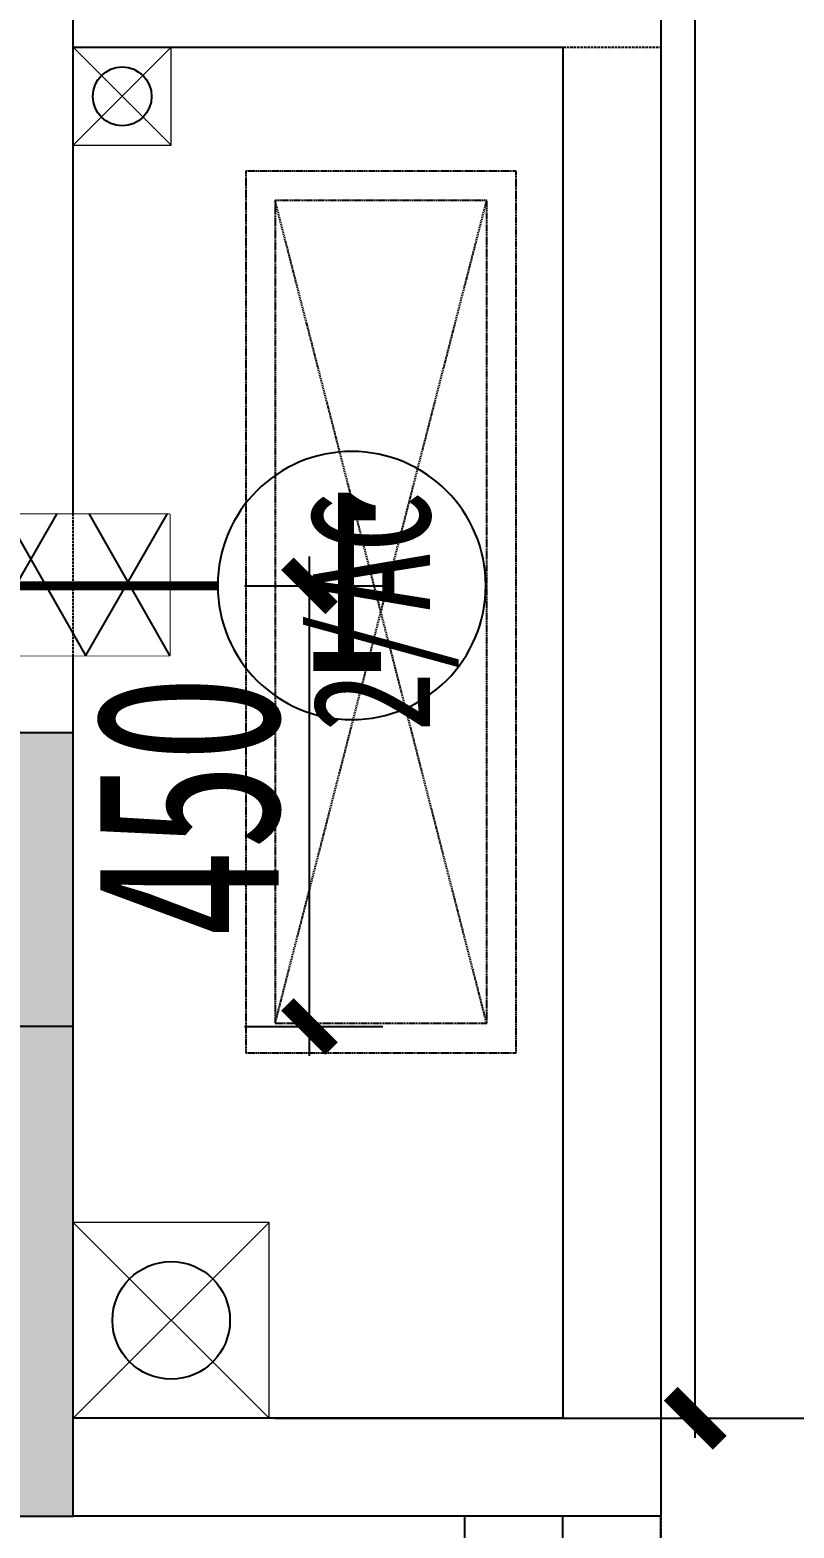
# Model space of a CAD drawing. Extents: x -255202 to 66368, y -6372500 to 603.
# Drawn here: x -28372 to -27592, y -3265299 to -3263769 of the extents above; entities that cross this region are included whole.
import ezdxf
from ezdxf.enums import TextEntityAlignment as Align

# ---------------------------------------------------------------- set-up
doc = ezdxf.new("R2010")
doc.units = 0
doc.header["$LTSCALE"] = 10
doc.header["$MEASUREMENT"] = 0
for name, pattern in [('CONTINOUS', [0]), ('DASH', [0.35, 0.25, -0.1]), ('HIDDEN', [0.375, 0.25, -0.125]), ('L~1D$0$DASH', [0.35, 0.25, -0.1])]:
    doc.linetypes.add(name, pattern=pattern)
for name, color, linetype in [('-GPS-F-废水管', 40, 'F30'), ('A-HACH（图案填充）', 8, 'Continuous'), ('A-WALL-stru（结构墙柱）', 10, 'Continuous'), ('A-WALL（砌体墙）', 7, 'Continuous'), ('A-WIND（门窗）', 8, 'Continuous'), ('DIM-插座定位', 146, 'Continuous'), ('DIM-灯具定位', 149, 'Continuous'), ('DIM【标注】', 149, 'Continuous'), ('G-BEAM', 4, 'DASH'), ('G-BEAM_CON', 4, 'Continuous'), ('J-空调外机', 48, 'HIDDEN'), ('J孔洞标注', 149, 'Continuous'), ('L~1D$0$kt', 6, 'Continuous'), ('孔洞', 53, 'Continuous'), ('改BL1~1D$0$0-百叶', 2, 'Continuous'), ('改BL1~1D$0$A-EQU-water(水留洞及注释)', 140, 'Continuous')]:
    doc.layers.add(name, color=color, linetype=linetype)
doc.layers.add('-GPS-辅助', color=252, linetype='Continuous', lineweight=18, plot=False)
doc.layers.add('改BL1~1D$0$-GPS-辅助', color=252, linetype='Continuous', lineweight=18, plot=False)
doc.layers.add('改BL1~1D$0$GPS-辅助', color=252, linetype='Continuous', lineweight=18)
doc.styles.add('LTEXT', font='cube-txt.shx', dxfattribs={"width": 0.7, "bigfont": 'cube-hz.shx'})
doc.styles.add('L~1D$0$黑体', font='simhei.ttf')
doc.styles.add('样式222', font='', dxfattribs={"width": 0.7})
doc.styles.get('样式222').set_extended_font_data('STXihei')
doc.linetypes.add('F30', pattern='A,3,-0.2,["F",LTEXT,S=0.17,R=0,X=-0.1,Y=-0.1],-0.16', length=3.36)
doc.dimstyles.new('DK-50', dxfattribs={"dimscale": 50, "dimtxt": 3, "dimasz": 1, "dimexe": 0.4, "dimexo": 0.4, "dimgap": 0.4, "dimtad": 1, "dimtoh": 1, "dimdec": 0, "dimrnd": 5, "dimdsep": 46, "dimtxsty": '样式222', "dimblk": 'ARCHTICK', "dimcen": 3, "dimdle": 0.4, "dimclrd": 149, "dimclre": 149, "dimclrt": 149, "dimadec": 0, "dimazin": 0, "dimtfac": 1, "dimtdec": 0, "dimtix": 1, "dimtmove": 2, "dimatfit": 3, "dimldrblk": 'ARCHTICK', "dimfxl": 3, "dimfxlon": 1, "dimtvp": 1, "dimtolj": 1, "dimtzin": 0, "dimarcsym": 0})
doc.dimstyles.new('副本 DK-75', dxfattribs={"dimscale": 75, "dimtxt": 2.5, "dimasz": 0.6, "dimexe": 1, "dimexo": 1, "dimgap": 0.4, "dimtad": 1, "dimdec": 0, "dimrnd": 5, "dimdsep": 46, "dimtxsty": '样式222', "dimblk": 'ARCHTICK', "dimcen": 3, "dimdle": 0.4, "dimclrd": 149, "dimclre": 149, "dimclrt": 149, "dimadec": 0, "dimazin": 0, "dimtfac": 1, "dimtdec": 0, "dimtix": 1, "dimtmove": 2, "dimatfit": 3, "dimldrblk": 'ARCHTICK', "dimfxl": 3, "dimfxlon": 1, "dimtvp": 1, "dimtolj": 1, "dimtzin": 0, "dimarcsym": 0})

# ---------------------------------------------------------------- blocks, each defined once
blk = doc.blocks.new('_ArchTick')
at = {"color": 0, "linetype": 'ByBlock', "const_width": 0.4}
blk.add_lwpolyline([(-0.5, -0.5), (0.5, 0.5)], dxfattribs=at)
blk = doc.blocks.new('*D105')
at = {"layer": 'Defpoints', "color": 0, "transparency": 16777216}
for p in [(-29514.5, -3264987), (-27976.2, -3264987), (-27976.2, -3265087)]:
    blk.add_point(p, dxfattribs=at)
at = {"layer": 'DIM-插座定位', "color": 149, "lineweight": -2, "transparency": 16777216}
for p, q in [((-29514.5, -3264987), (-29514.5, -3264937)), ((-29364.5, -3264987), (-29534.5, -3264987)), ((-29514.5, -3265087), (-29514.5, -3264987)), ((-29364.5, -3265087), (-29534.5, -3265087)), ((-29514.5, -3265087), (-29514.5, -3265137))]:
    blk.add_line(p, q, dxfattribs=at)
at = {"layer": 'DIM-插座定位', "color": 149, "lineweight": -2, "transparency": 16777216, "xscale": 50, "yscale": 50, "zscale": 50}
for p, rotation in [((-29514.5, -3264987), 270), ((-29514.5, -3265087), 90)]:
    blk.add_blockref('_ArchTick', p, dxfattribs=dict(at, rotation=rotation))
at = {"layer": 'DIM-插座定位', "color": 149, "transparency": 16777216, "insert": (-29609.5, -3265037), "char_height": 150, "attachment_point": 5, "rotation": 90, "style": '样式222'}
blk.add_mtext('\\A1;100', dxfattribs=at)
blk = doc.blocks.new('L~1D$0$A$C704955B1')
at = {"layer": 'L~1D$0$kt', "color": 48, "linetype": 'L~1D$0$DASH', "ltscale": 0.5}
for p, q in [((-420, -108), (420, 108)), ((-420, 108), (420, -108))]:
    blk.add_line(p, q, dxfattribs=at)
for points in [[(-450, 138), (450, 138), (450, -138), (-450, -138)], [(-420, 108), (420, 108), (420, -108), (-420, -108)]]:
    blk.add_lwpolyline(points, close=True, dxfattribs=at)
at = {"layer": 'Defpoints', "linetype": 'Continuous', "style": 'L~1D$0$黑体', "width": 0.75}
blk.add_attdef('1/AC', text='', height=120, dxfattribs=at).set_placement((0, 0), align=Align.MIDDLE)
blk = doc.blocks.new('*D310')
at = {"layer": 'Defpoints', "color": 0, "transparency": 16777216}
for p in [(-28227.9, -3264337), (-28086.5, -3264337), (-28227.9, -3264787)]:
    blk.add_point(p, dxfattribs=at)
at = {"layer": 'J孔洞标注', "color": 149, "lineweight": -2, "transparency": 16777216}
for p, q in [((-28086.5, -3264817), (-28086.5, -3264307)), ((-28152.9, -3264337), (-28011.5, -3264337)), ((-28152.9, -3264787), (-28011.5, -3264787))]:
    blk.add_line(p, q, dxfattribs=at)
at = {"layer": 'J孔洞标注', "color": 149, "lineweight": -2, "transparency": 16777216, "xscale": 45, "yscale": 45, "zscale": 45}
for p, rotation in [((-28086.5, -3264337), 90), ((-28086.5, -3264787), 270)]:
    blk.add_blockref('_ArchTick', p, dxfattribs=dict(at, rotation=rotation))
at = {"layer": 'J孔洞标注', "color": 149, "transparency": 16777216, "insert": (-28210.3, -3264562), "char_height": 187.5, "attachment_point": 5, "rotation": 90, "style": '样式222'}
blk.add_mtext('\\A1;450', dxfattribs=at)
blk = doc.blocks.new('fddfd')
at = {"layer": 'G-BEAM'}
for p, q in [((134224, -959.6), (134224, 2030.4)), ((134224, -1959.6), (134224, -959.6))]:
    blk.add_line(p, q, dxfattribs=at)
blk.add_lwpolyline([(134224, -959.6), (134824.1, -959.6), (134824.1, -3859.6), (127823.9, -3859.6)], dxfattribs=at)
at = {"layer": 'G-BEAM_CON', "color": 1, "linetype": 'CONTINOUS'}
blk.add_lwpolyline([(134224, -1959.6), (134024, -1959.6), (134024, -2259.6), (133724, -2259.6), (133724, -2459.6), (134224, -2459.6), (134224, -1959.6)], dxfattribs=at)
blk = doc.blocks.new('*U92')
at = {"color": 48}
blk.add_lwpolyline([(22.33, -11.72), (22.33, 68.28), (242.33, 68.28), (242.33, -11.72)], close=True, dxfattribs=at)
blk.add_wipeout([(22.33, -11.72), (22.33, 68.28), (242.33, 68.28), (242.33, -11.72)])
at = {"color": 48, "const_width": 5}
blk.add_lwpolyline([(-4.87, 28.79), (289.22, 28.79)], dxfattribs=at)
blk = doc.blocks.new('EWE')
at = {"layer": '孔洞', "color": 48, "xscale": -1.80468753947396, "yscale": 1.804687539405748, "zscale": 1.804687539430304, "rotation": 180}
blk.add_blockref('*U92', (-179725.9, -3325933.6, -6.9), dxfattribs=at)
at = {"layer": '孔洞', "color": 48}
for p, q in [((-179603.6, -3325912.5, -6.9), (-179685.6, -3326056.9, -6.9)), ((-179682.9, -3325912.5, -6.9), (-179599.8, -3326056.9, -6.9)), ((-179517.8, -3325912.5, -6.9), (-179599.8, -3326056.9, -6.9)), ((-179570.2, -3325912.5, -6.9), (-179487.1, -3326056.9, -6.9)), ((-179432.8, -3325912.5, -6.9), (-179514.8, -3326056.9, -6.9)), ((-179463.4, -3325912.5, -6.9), (-179380.4, -3326056.9, -6.9)), ((-179343.4, -3325912.5, -6.9), (-179425.4, -3326056.9, -6.9)), ((-179371.6, -3325912.5, -6.9), (-179288.6, -3326056.9, -6.9)), ((-179287.1, -3325984.7, -6.9), (-179328.1, -3326056.9, -6.9))]:
    blk.add_line(p, q, dxfattribs=at)
blk = doc.blocks.new('EWSD')
at = {"layer": '孔洞', "color": 48, "linetype": 'ByBlock'}
blk.add_circle((-179861.5, -3321941.7, -6.9), 136.9, dxfattribs=at)
at = {"layer": '孔洞', "linetype": 'ByBlock'}
blk.add_blockref('EWE', (10.1, 4043.6), dxfattribs=at)
blk = doc.blocks.new('ERRS')
at = {"layer": '孔洞', "color": 48, "style": '样式222', "width": 0.7}
blk.add_text('1', height=187.5, dxfattribs=at).set_placement((-185371.1, -3335649.9, -6.9), align=Align.RIGHT)
at = {"layer": '孔洞', "linetype": 'ByBlock'}
blk.add_blockref('EWSD', (-5557.3, -13621), dxfattribs=at)
blk = doc.blocks.new('A$C0B5C7788')
at = {"layer": '-GPS-辅助'}
for p, q in [((-100, 100), (100, -100)), ((100, 100), (-100, -100))]:
    blk.add_line(p, q, dxfattribs=at)
blk.add_lwpolyline([(-100, -100), (100, -100), (100, 100), (-100, 100)], close=True, dxfattribs=at)
blk = doc.blocks.new('改BL1~1D$0$A$C0B5C7788')
at = {"layer": '改BL1~1D$0$GPS-辅助'}
for p, q in [((-100, 100), (100, -100)), ((100, 100), (-100, -100))]:
    blk.add_line(p, q, dxfattribs=at)
blk.add_lwpolyline([(-100, -100), (100, -100), (100, 100), (-100, 100)], close=True, dxfattribs=at)
blk = doc.blocks.new('*D1104')
at = {"layer": 'Defpoints', "color": 0, "transparency": 16777216}
for p in [(-28627.9, -3265287), (-28327.9, -3265287), (-28327.9, -3265932.2)]:
    blk.add_point(p, dxfattribs=at)
at = {"layer": 'DIM-灯具定位', "color": 149, "lineweight": -2, "transparency": 16777216}
for p, q in [((-28627.9, -3265782.2), (-28627.9, -3265952.2)), ((-28327.9, -3265782.2), (-28327.9, -3265952.2)), ((-28627.9, -3265932.2), (-28677.9, -3265932.2)), ((-28627.9, -3265932.2), (-28327.9, -3265932.2)), ((-28327.9, -3265932.2), (-28277.9, -3265932.2))]:
    blk.add_line(p, q, dxfattribs=at)
at = {"layer": 'DIM-灯具定位', "color": 149, "lineweight": -2, "transparency": 16777216, "xscale": 50, "yscale": 50, "zscale": 50}
blk.add_blockref('_ArchTick', (-28627.9, -3265932.2), dxfattribs=at)
at = {"layer": 'DIM-灯具定位', "color": 149, "lineweight": -2, "transparency": 16777216, "xscale": 50, "yscale": 50, "zscale": 50, "rotation": 180}
blk.add_blockref('_ArchTick', (-28327.9, -3265932.2), dxfattribs=at)
at = {"layer": 'DIM-灯具定位', "color": 149, "transparency": 16777216, "insert": (-28477.9, -3265837.2), "char_height": 150, "attachment_point": 5, "style": '样式222'}
blk.add_mtext('\\A1;300', dxfattribs=at)
blk = doc.blocks.new('*D1164')
at = {"layer": 'Defpoints', "color": 0, "transparency": 16777216}
for p in [(-100980.6, -3184984.5), (-100182.6, -3184984.5), (-100980.6, -3197184.5)]:
    blk.add_point(p, dxfattribs=at)
at = {"layer": 'DIM【标注】', "color": 149, "lineweight": -2, "transparency": 16777216}
for p, q in [((-100182.6, -3197204.5), (-100182.6, -3184964.5)), ((-100332.6, -3184984.5), (-100162.6, -3184984.5)), ((-100332.6, -3197184.5), (-100162.6, -3197184.5))]:
    blk.add_line(p, q, dxfattribs=at)
at = {"layer": 'DIM【标注】', "color": 149, "lineweight": -2, "transparency": 16777216, "xscale": 50, "yscale": 50, "zscale": 50}
for p, rotation in [((-100182.6, -3184984.5), 90), ((-100182.6, -3197184.5), 270)]:
    blk.add_blockref('_ArchTick', p, dxfattribs=dict(at, rotation=rotation))
at = {"layer": 'DIM【标注】', "color": 149, "transparency": 16777216, "insert": (-100279.4, -3191084.5), "char_height": 150, "attachment_point": 5, "rotation": 90, "style": '样式222'}
blk.add_mtext('\\A1;12200', dxfattribs=at)
blk = doc.blocks.new('*D1165')
at = {"layer": 'Defpoints', "color": 0, "transparency": 16777216}
for p in [(-100980.6, -3189184.5), (-100551.3, -3189184.5), (-100980.6, -3197184.5)]:
    blk.add_point(p, dxfattribs=at)
at = {"layer": 'DIM【标注】', "color": 149, "lineweight": -2, "transparency": 16777216}
for p, q in [((-100551.3, -3197204.5), (-100551.3, -3189164.5)), ((-100701.3, -3189184.5), (-100531.3, -3189184.5)), ((-100701.3, -3197184.5), (-100531.3, -3197184.5))]:
    blk.add_line(p, q, dxfattribs=at)
at = {"layer": 'DIM【标注】', "color": 149, "lineweight": -2, "transparency": 16777216, "xscale": 50, "yscale": 50, "zscale": 50}
for p, rotation in [((-100551.3, -3189184.5), 90), ((-100551.3, -3197184.5), 270)]:
    blk.add_blockref('_ArchTick', p, dxfattribs=dict(at, rotation=rotation))
at = {"layer": 'DIM【标注】', "color": 149, "transparency": 16777216, "insert": (-100648.1, -3193184.5), "char_height": 150, "attachment_point": 5, "rotation": 90, "style": '样式222'}
blk.add_mtext('\\A1;8000', dxfattribs=at)
blk = doc.blocks.new('bz2')
at = {"layer": 'DIM【标注】'}
blk.add_line((-100980.6, -3197184.5), (-99894.7, -3197184.5), dxfattribs=at)
for p2, distance, picture, middle in [((-100980.6, -3184984.5), -798.1, '*D1164', (-100279.4, -3191084.5)), ((-100980.6, -3189184.5), -429.4, '*D1165', (-100648.1, -3193184.5))]:
    dim = blk.add_aligned_dim(p1=(-100980.6, -3197184.5), p2=p2, distance=distance, dimstyle='DK-50', dxfattribs=at)
    dim.commit()
    dim.dimension.update_dxf_attribs({"geometry": picture, "text_midpoint": middle})

msp = doc.modelspace()

# ---------------------------------------------------------------- hatches: boundary and pattern name
at = {"layer": 'A-HACH（图案填充）'}
msp.add_hatch(color=256, dxfattribs=at).paths.add_polyline_path([(-28327.7, -3264487), (-28527.7, -3264487), (-28527.7, -3265087), (-28827.7, -3265087), (-28827.7, -3265287), (-28327.7, -3265287)])

# ---------------------------------------------------------------- linework, layer by layer
at = {"layer": '-GPS-F-废水管'}
msp.add_circle((-28227.7, -3265087, 0), 60, dxfattribs=at)
at = {"layer": 'A-WALL-stru（结构墙柱）', "color": 0}
for p, q in [((-28327.7, -3264487), (-28527.7, -3264487)), ((-28327.7, -3265287), (-28327.7, -3264487)), ((-28827.7, -3265287), (-28327.7, -3265287))]:
    msp.add_line(p, q, dxfattribs=at)
at = {"layer": 'A-WALL（砌体墙）', "color": 0}
msp.add_line((-28327.9, -3265287), (-28327.9, -3263487), dxfattribs=at)
at = {"layer": 'A-WIND（门窗）'}
for points in [[(-34527.9, -3268087), (-27727.9, -3268087), (-27727.9, -3265287)], [(-34527.9, -3267987), (-27827.9, -3267987), (-27827.9, -3265287)], [(-34527.9, -3267887), (-27927.9, -3267887), (-27927.9, -3265287)]]:
    msp.add_lwpolyline(points, dxfattribs=at)
at = {"layer": '改BL1~1D$0$A-EQU-water(水留洞及注释)', "linetype": 'Continuous'}
msp.add_circle((-28277.7, -3263837.2), 30, dxfattribs=at)

# ---------------------------------------------------------------- block references
at = {"layer": '-GPS-辅助', "extrusion": (1.99231e-18, -3.45502e-08, 1)}
msp.add_blockref('A$C0B5C7788', (-28227.7, -3265087, 0.1), dxfattribs=at)
at = {"layer": 'J-空调外机'}
ref = msp.add_blockref('L~1D$0$A$C704955B1', (-28013.6, -3264363.7), dxfattribs=dict(at, xscale=-1, rotation=270))
ref.add_attrib('1/AC', '2/AC', dxfattribs={"layer": 'Defpoints', "linetype": 'Continuous', "height": 120, "rotation": 90, "style": 'L~1D$0$黑体', "width": 0.75}).set_placement((-28013.6, -3264363.7), align=Align.MIDDLE)
at = {"layer": '改BL1~1D$0$-GPS-辅助', "xscale": 0.5, "yscale": 0.5, "zscale": 0.5, "rotation": 0.002501647178355694}
msp.add_blockref('改BL1~1D$0$A$C0B5C7788', (-28277.7, -3263837), dxfattribs=at)

# ---------------------------------------------------------------- dimensions: what is measured, and where the dimension line sits
at = {"layer": 'DIM-插座定位'}
dim = msp.add_linear_dim(base=(-29514.5, -3264987), p1=(-27976.2, -3265087), p2=(-27976.2, -3264987), angle=90, dimstyle='DK-50', dxfattribs=at)
dim.commit()
dim.dimension.update_dxf_attribs({"geometry": '*D105', "text_midpoint": (-29609.5, -3265037)})
at = {"layer": 'DIM-灯具定位', "color": 6}
dim = msp.add_linear_dim(base=(-28327.9, -3265932.2), p1=(-28627.9, -3265287), p2=(-28327.9, -3265287), angle=180, dimstyle='DK-50', dxfattribs=at)
dim.commit()
dim.dimension.update_dxf_attribs({"geometry": '*D1104', "text_midpoint": (-28477.9, -3265837.2)})

# ---------------------------------------------------------------- next in the draw order: block references
at = {"layer": '孔洞', "linetype": 'ByBlock', "xscale": -1, "rotation": 2.461436974243725e-06}
msp.add_blockref('ERRS', (-213462.3, 71226, 6.9), dxfattribs=at)

# ---------------------------------------------------------------- next in the draw order: linework, layer by layer
at = {"layer": '改BL1~1D$0$0-百叶'}
for points in [[(-28327.8, -3263687), (-27727.9, -3263687), (-27727.9, -3265287), (-28327.9, -3265287)], [(-28327.8, -3263787), (-27827.9, -3263787), (-27827.9, -3265187), (-28327.9, -3265187)]]:
    msp.add_lwpolyline(points, dxfattribs=at)

# ---------------------------------------------------------------- next in the draw order: block references
at = {"layer": 'DIM【标注】'}
msp.add_blockref('bz2', (72858.7, -68002.5), dxfattribs=at)
at = {"layer": 'G-BEAM_CON', "linetype": 'CONTINOUS'}
msp.add_blockref('fddfd', (-162551.8, -3262827.4), dxfattribs=at)

# ---------------------------------------------------------------- next in the draw order: dimensions: what is measured, and where the dimension line sits
at = {"layer": 'J孔洞标注'}
dim = msp.add_linear_dim(base=(-28086.5, -3264337), p1=(-28227.9, -3264787), p2=(-28227.9, -3264337), angle=90, dimstyle='副本 DK-75', dxfattribs=at)
dim.commit()
dim.dimension.update_dxf_attribs({"geometry": '*D310', "text_midpoint": (-28210.3, -3264562)})

doc.saveas('drawing.dxf')
